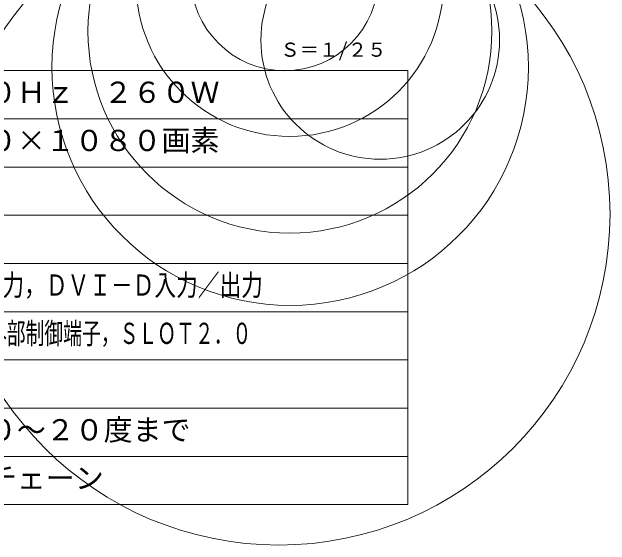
# Model space of a CAD drawing. Units: millimetres, scale not verified. Extents: x -62 to 83, y -61 to 69.
# Drawn here: x 21.5 to 83.5, y -60.7 to -5.4 of the extents above; entities that cross this region are included whole.
import ezdxf
from ezdxf.enums import TextEntityAlignment as Align

# ---------------------------------------------------------------- set-up
doc = ezdxf.new("R2010")
doc.units = ezdxf.units.MM
doc.header["$LTSCALE"] = 0.125
doc.layers.add('0-2_MOJI1', color=7, linetype='Continuous')
doc.layers.add('0-4_TOUROKU', color=7, linetype='Continuous')
doc.layers.add('0-3_WAKU', color=1, linetype='Continuous', lineweight=18)
doc.layers.add('0-6_GAIKEI', color=1, linetype='Continuous', lineweight=18)
doc.styles.add('ＭＳ ゴシック', font='')
doc.styles.get('ＭＳ ゴシック').set_extended_font_data('MS Gothic')

msp = doc.modelspace()

# ---------------------------------------------------------------- linework, layer by layer
at = {"layer": '0-3_WAKU', "color": 4}
for p, q in [((-62.4907, -11.5022), (62.5093, -11.5022)), ((62.5093, -56.5022), (62.5093, -11.5022)), ((-62.4907, -56.5022), (62.5093, -56.5022))]:
    msp.add_line(p, q, dxfattribs=at)
at = {"layer": '0-3_WAKU'}
for p, q in [((62.5093, -16.5022), (-62.4907, -16.5022)), ((62.5093, -21.5022), (-62.4907, -21.5022)), ((62.5093, -26.5022), (-62.4907, -26.5022)), ((-62.4907, -31.5022), (62.5093, -31.5022)), ((-62.4907, -36.5022), (62.5093, -36.5022)), ((-62.4907, -41.5022), (62.5093, -41.5022)), ((-62.4907, -46.5022), (62.5093, -46.5022)), ((-62.4907, -51.5022), (62.5093, -51.5022))]:
    msp.add_line(p, q, dxfattribs=at)
at = {"layer": '0-6_GAIKEI'}
for centre, radius in [((50.3237, -11.1574), 24.6839), ((50.2982, -7.4211), 20.9276), ((50.281, -2.4001), 15.9264), ((49.1532, -26.3775), 34.3182), ((49.7593, -1.7888), 9.7223), ((59.6564, -8.33), 12.3609)]:
    msp.add_circle(centre, radius, dxfattribs=at)

# ---------------------------------------------------------------- texts
at = {"layer": '0-2_MOJI1', "style": 'ＭＳ ゴシック'}
for s, p in [('ＡＣ１００Ｖ\u3000５０Ｈｚ／６０Ｈｚ\u3000２６０Ｗ', (-19.9907, -15.5022)), ('７０Ｖ型\u3000１６：９\u3000１９２０×１０８０画素', (-19.9907, -20.5022)), ('横／縦共用\u3000横設置時：前傾０～２０度まで', (-19.9907, -50.5022)), ('２４時間連続稼動、デイジーチェーン', (-19.9907, -55.5022))]:
    msp.add_text(s, height=2.199, dxfattribs=at).set_placement(p, align=Align.BOTTOM_LEFT)
for s, width, p in [('ビデオ入力，ＲＧＢ／コンポーネント入力，ＤＶＩ－Ｄ入力／出力', 0.75, (-19.9907, -35.5022)), ('ＨＤＭＩ入力、ＰＣ入力，音声入力／出力，外部制御端子，ＳＬＯＴ２．０', 0.65, (-19.9907, -40.5022))]:
    msp.add_text(s, height=2.199, dxfattribs=dict(at, width=width)).set_placement(p, align=Align.BOTTOM_LEFT)
at = {"layer": '0-4_TOUROKU', "style": 'ＭＳ ゴシック'}
msp.add_text('Ｓ＝１/２５', height=1.466, dxfattribs=at).set_placement((49.3093, -10.5022), align=Align.BOTTOM_LEFT)

doc.saveas('drawing.dxf')
